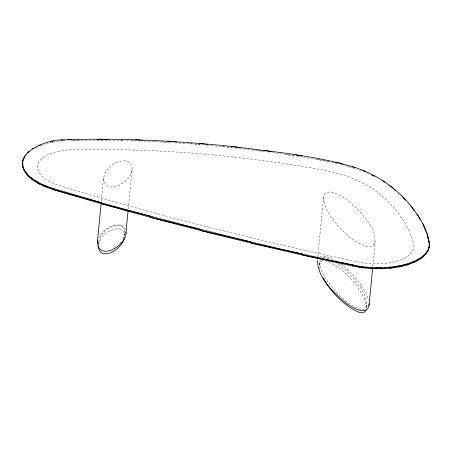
<?xml version="1.0" encoding="UTF-8"?>
<svg xmlns="http://www.w3.org/2000/svg" width="452" height="452" viewBox="0 0 452 452"><rect width="100%" height="100%" fill="white"/><g stroke="black" fill="none" stroke-linecap="round" stroke-linejoin="round"><path stroke-width="0.34" stroke-dasharray="2.26 1.69" d="M320.378 259.346L319.394 265.098L320.072 270.499M319.7 261.894C320.056 272.545 327.321 281.455 333.723 289.393C340.819 297.258 348.904 304.801 358.877 308.789C373.753 313.694 363.408 289.89 359.012 285.624A224.52 98.423 5.5 0 0 353.052 277.895L346.113 270.641L336.412 262.793M323.496 197.524C323.824 208.349 331.192 217.418 337.695 225.475C345.034 233.627 353.453 241.374 363.798 245.447C381.612 252.244 374.29 228 367.459 221.339A226.921 99.474 5.5 0 0 361.43 213.525C353.272 204.564 343.876 195.417 331.836 192.258C328.152 191.162 323.412 193.162 323.496 197.524L317.79 256.787M128.278 208.897L132.108 169.155C131.566 154.612 112.209 162.07 107.418 169.698A81.993 35.945 5.5 0 0 104.768 173.963L103.548 178.224L101.265 201.931M103.548 178.224C104.977 197.321 132.408 181.365 132.108 169.155M124.447 236.063C125.43 232.317 124.571 227.124 120.339 225.881A3.565 1.565 5.5 0 0 118.684 225.548C108.429 225.588 97.152 235.39 98.875 246.12M122.791 140.623L102.169 140.244L71.54 140.436L71.642 139.369M98.649 241.843L98.344 245.052C100.429 236.187 109.152 228.757 118.373 228.757A3.565 1.565 5.5 0 1 120.029 229.085C122.464 229.825 124.159 232.158 124.396 234.656M366.674 305.213L366.363 308.422C366.583 301.185 362.459 294.704 358.707 288.834A224.52 98.423 5.5 0 0 352.741 281.099C345.791 273.285 337.864 265.855 328.158 261.646M372.815 266.403L375.228 241.306M124.758 232.859L124.097 236.272L122.78 239.142M199.711 143.425L199.569 144.493L176.755 142.928M319.394 265.098L320.688 261.651L323.135 260.459M119.707 243.357L120.769 242.108M114.91 247.363L115.78 246.752M319.62 257.154C324.802 254.448 330.745 258.007 335.316 260.425M35.239 148.216L37.685 146.94M41.409 145.499L45.601 144.018M55.184 141.747L53.895 142.086L60.093 141.233M46.24 143.866L51.353 142.651M51.997 142.504L53.274 142.199M322.677 257.386L325.078 257.386L329.101 258.702M62.156 140.951L64.28 140.645M62.941 140.877L66.913 140.674M71.54 140.436L79.874 140.109M126.255 140.691L138.724 141.03M143.561 141.239L167.07 142.261L161.46 141.826M120.757 140.109L122.825 140.216M131.809 140.696L134.572 140.849M168.455 142.357L173.986 142.736M323.581 260.454L324.073 260.488M153.742 141.222L155.143 141.335M204.394 144.945L195.4 144.064M207.152 145.205L238.972 148.363M189.84 143.499L191.925 143.708M239.673 148.448L269.731 152.171M222.361 146.307L224.418 146.572M227.164 146.917L231.966 147.533M328.87 161.483L300.879 156.804M272.505 152.573L294.71 155.787M253.126 149.685L254.51 149.894M257.273 150.313L260.036 150.736M260.725 150.838L264.177 151.363M296.1 155.991L300.201 156.686M286.398 154.262L288.478 154.635M289.173 154.759L294.02 155.618M317.18 159.273L319.253 159.697M319.943 159.838L337.412 163.505M340.915 164.409L348.65 166.556L347.373 166.048M349.272 166.754L351.752 167.539M325.83 260.838L326.954 261.2M352.374 167.732L356.741 169.263M359.233 170.138L362.956 171.607M367.216 173.415L371.38 175.353M371.962 175.636L374.9 177.071M340.791 264.07L348.232 270.33L355.255 277.669A226.921 99.474 5.5 0 1 361.284 285.483M397.963 193.665L399.003 194.597M407.681 203.451L408.614 204.451M361.284 285.483L365.815 293.128L368.476 299.975M125.43 229.588C119.921 220.079 106.197 227.119 101.242 233.842A81.993 35.945 5.5 0 0 98.824 237.628M413.959 244.944C414.665 254.058 404.743 258.787 397.404 261.064C384.426 264.697 370.606 264.499 357.476 261.815A1842.036 807.498 5.5 0 1 60.195 185.902C51.325 182.907 40.494 178.726 37.544 168.884C36.51 159.437 46.923 154.556 54.483 152.301C60.732 150.595 67.184 149.804 73.653 149.663C104.728 149.171 135.809 149.798 166.844 151.443C218.836 154.454 270.641 160.517 321.886 169.805A89.089 39.053 5.5 0 1 350.402 177.596C380.155 188.648 405.958 213.83 413.959 244.944"/><path stroke-width="0.68" d="M101.135 203.327L97.372 242.374C98.96 261.94 127.65 244.798 125.938 231.983M317.564 260.194C317.49 278.07 333.31 292.404 346.029 303.094C351.362 307.185 368.516 317.558 369.098 303.806M32.03 179.512L32.132 178.444C4.102 158.11 42.754 139.493 62.257 139.883C118.791 137.77 175.449 140.775 231.718 146.425C272.132 151.702 313.208 155.222 352.481 166.664C375.013 173.517 395.195 186.891 410.235 205.022C419.512 216.92 429.089 230.802 429.315 246.391C427.468 257.052 416.043 261.996 406.851 265.025C392.291 269.149 376.911 269.539 361.962 267.674L352.752 266.064C251.962 244.617 151.985 219.299 53.308 189.597L45.172 186.744L38.476 183.602L32.335 179.738L27.561 175.523L24.289 171.071C23.397 166.635 21.154 161.946 24.227 157.607L22.707 160.895L22.623 166.517L24.318 169.867L27.487 174.263L27.561 175.523L38.115 182.28L53.308 189.597C152.527 217.163 251.984 244.063 352.854 264.996C370.663 268.618 389.398 268.889 406.986 263.945C415.987 260.985 426.558 256.38 429.315 246.391L427.682 251.521L427.677 250.645L424.541 255.572L424.513 254.629L419.931 259.239L419.925 258.239L413.981 262.42L414.032 261.375L406.851 265.025L406.986 263.945L398.743 266.991L398.992 265.895L389.884 268.251L390.257 267.155L380.516 268.776L381.025 267.703L370.906 268.556L371.544 267.516L361.962 267.674L362.063 266.607L361.317 267.59L352.854 264.996L302.721 255.114L301.546 253.758L251.284 243.131L250.747 241.905L200.411 230.52L200.502 229.446L150.137 217.299L150.838 216.389L100.502 203.473L101.796 202.745L53.409 188.524L38.476 183.602L38.115 182.28L32.335 179.738L32.132 178.444M38.013 183.348L38.115 182.28M45.172 186.744L45.273 185.676L45.81 186.998M53.308 189.597L53.409 188.524M125.927 233.3L128.08 210.988M352.752 266.064L352.854 264.996M369.052 305.45L372.612 268.499M417.038 215.158L417.156 214.112L420.049 219.61M97.372 242.374L97.881 240.029M124.243 237.786C123.407 247.656 101.011 263.019 98.191 246.719M366.097 309.773C363.724 316.021 356.074 310.925 352.402 309.004C340.254 301.337 330.073 290.478 323.14 277.907M24.312 156.573L26.555 154.386M27.47 152.527L29.832 151.171M50.782 142.092L53.376 141.131M32.109 148.861L33.962 148.188M60.331 140.391L62.257 139.883M38.087 145.685L40.652 145.126M68.297 139.95L71.642 139.369M97.231 139.431L108.316 139.442M135.498 139.804L142.516 140.352M167.607 141.216L172.472 141.719M174.557 141.928L176.642 142.143M199.711 143.425L203.824 143.951M205.197 144.126L207.259 144.386M334.977 162.325L336.333 162.517M337.695 162.703L339.729 162.98L342.915 164.257M231.718 146.425L239.311 147.578M363.035 170.805L364.301 171.031L365.877 172.088M263.539 150.2L271.85 151.68M295.083 154.742L301.987 156.16M371.685 175.003L375.002 176.003M381.81 180.382L384.403 181.506L385.098 182.54M352.481 166.664L354.933 167.929M388.771 185.337L392.347 187.444L395.268 190.445M401.952 196.117L405.348 200.259M410.235 205.022L414.015 210.655M422.676 223.333L425.784 231.435M427.835 237.842L428.383 239.797M428.75 241.102L429.298 243.057L429.264 247.204L429.4 241.989L429.298 243.057L426.767 232.644"/></g></svg>
